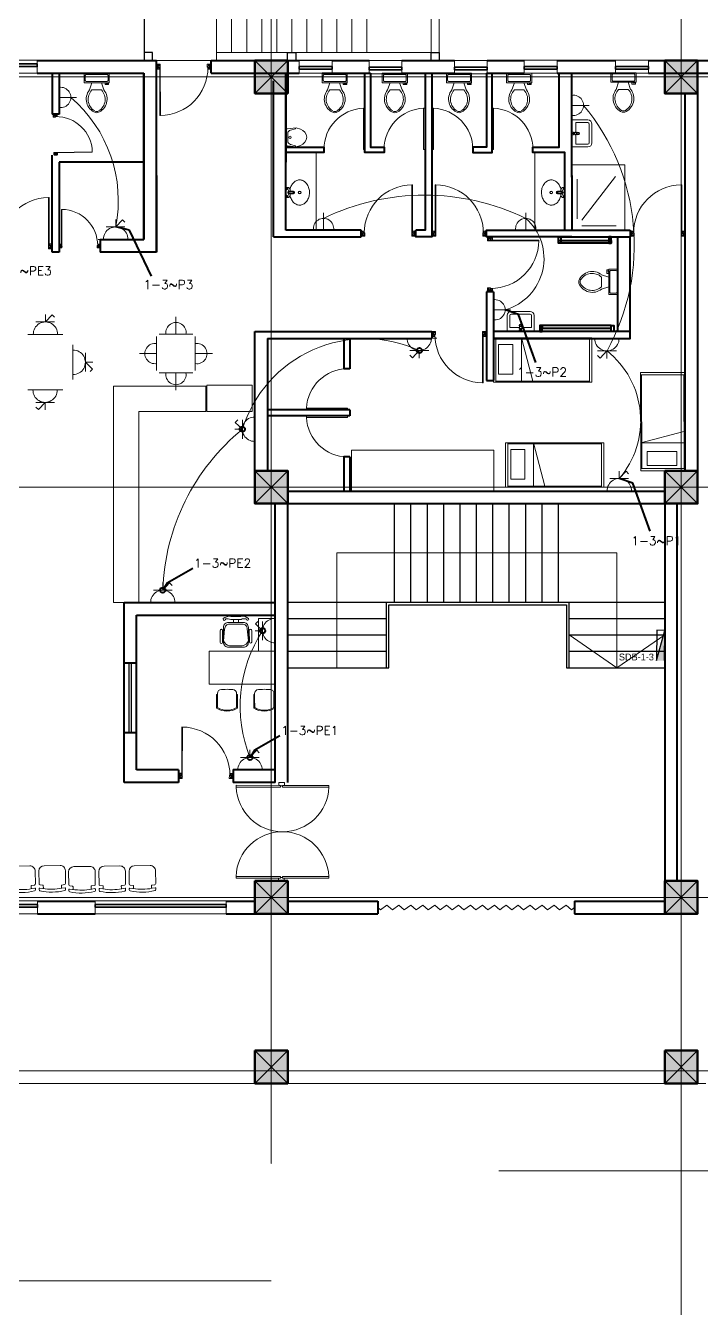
# Model space of a CAD drawing. Header units: millimetres. Extents: x 2402294 to 3337895, y 3394997 to 3969149.
# Drawn here: x 2517565 to 2529930, y 3821132 to 3844585 of the extents above; entities that cross this region are included whole.
import ezdxf

# ---------------------------------------------------------------- set-up
doc = ezdxf.new("R2010")
doc.units = ezdxf.units.MM
doc.header["$MEASUREMENT"] = 0
doc.linetypes.add('CENTER', pattern=[2, 1.25, -0.25, 0.25, -0.25])
doc.linetypes.add('DASHED', pattern=[0.75, 0.5, -0.25])
for name, color, linetype, lineweight in [('0newfurnture', 30, 'Continuous', 15), ('4 DB BOXES', 3, 'Continuous', 25), ('5 A power', 220, 'Continuous', 9), ('5 DB BOXES', 3, 'Continuous', 25), ('centreline', 52, 'CENTER', 5), ('Column-0.5', 14, 'Continuous', 50), ('Dimension- 0.15', 114, 'Continuous', 15), ('Dimension-137.5', 86, 'Continuous', 13), ('door', 41, 'Continuous', 5), ('Door Opening-0.09', 253, 'Continuous', 9), ('Frame-0.3', 24, 'Continuous', 30), ('furniture', 34, 'Continuous', 15), ('Furniture Hospital-0.09', 44, 'Continuous', 9), ('Hatch', 9, 'Continuous', 9), ('hidden lines', 205, 'DASHED', 5), ('Metal  workt-0.2', 13, 'Continuous', 20), ('Power Sockets City supply', 141, 'Continuous', 13), ('Sill Level', 140, 'Continuous', 20), ('stairs', 6, 'Continuous', 25), ('WALL 0.2', 7, 'Continuous', 20), ('wall 0.4', 7, 'Continuous', 40), ('Wall-0.5', 7, 'Continuous', 50), ('WINDOW', 152, 'Continuous', 30), ('Windows Plan', 152, 'Continuous', 35)]:
    doc.layers.add(name, color=color, linetype=linetype, lineweight=lineweight)
for name, color, linetype in [('power socket Generator', 210, 'CENTER'), ('wire powered ups', 3, 'Continuous'), ('Wires', 1, 'Continuous')]:
    doc.layers.add(name, color=color, linetype=linetype)
doc.styles.add('arial.', font='arial.ttf')
doc.styles.add('romans', font='romans.shx')
doc.styles.get("Standard").update_dxf_attribs({"font": 'arial.ttf'})
doc.linetypes.add('ZIGZAG', pattern='A,0.0001,-0.2,[131,ltypeshp.shx,S=0.2,R=0,X=-0.2,Y=0],-0.4,[131,ltypeshp.shx,S=0.2,R=180,X=0.2,Y=0],-0.2', length=0.8001)
doc.dimstyles.get("Standard").update_dxf_attribs({"dimtxt": 500, "dimasz": 100, "dimexe": 100, "dimexo": 200, "dimgap": 0.09, "dimtad": 0, "dimtoh": 1, "dimdec": 0, "dimzin": 0, "dimdsep": 46, "dimtxsty": 'Standard', "dimblk": 'DOT', "dimcen": 0, "dimclrd": 256, "dimclre": 256, "dimclrt": 256, "dimadec": 0, "dimazin": 0, "dimtfac": 1, "dimtdec": 0, "dimtofl": 0, "dimtmove": 0, "dimatfit": 3, "dimfxl": 1, "dimtolj": 1, "dimtzin": 0, "dimlwd": -1, "dimlwe": -1, "dimarcsym": 1})

# ---------------------------------------------------------------- blocks, each defined once
blk = doc.blocks.new('2ft column')
at = {"layer": 'Hatch', "ltscale": 5}
h = blk.add_hatch(color=256, dxfattribs=at)
h.dxf.hatch_style = 1
h.paths.add_polyline_path([(2207385, 4176559), (2207985, 4176559), (2207985, 4175959), (2207385, 4175959)])
at = {"layer": 'Column-0.5', "ltscale": 5}
blk.add_lwpolyline([(2207385, 4176559), (2207985, 4176559), (2207985, 4175959), (2207385, 4175959)], close=True, dxfattribs=at)
at = {"layer": 'Defpoints', "ltscale": 5}
for points in [[(2207985, 4176559), (2207385, 4175959)], [(2207985, 4175959), (2207385, 4176559)]]:
    blk.add_lwpolyline(points, dxfattribs=at)
blk = doc.blocks.new('main grid')
at = {"layer": 'centreline', "ltscale": 5}
for p, q in [((2533911, 4018930), (2533911, 3991299)), ((2541411, 4018930), (2541411, 3976624)), ((2559988, 4011172), (2515645, 4011172)), ((2559988, 4003672), (2515645, 4003672)), ((2559388, 3996172), (2515045, 3996172)), ((2559988, 3996172), (2515645, 3996172)), ((2559988, 3991172), (2538074, 3991172)), ((2533911, 3989164), (2515100, 3989164))]:
    blk.add_line(p, q, dxfattribs=at)
at = {"layer": 'Hatch'}
for p in [(326226, -165087), (333726, -165087), (326226, -172587), (333726, -172587), (326226, -180087), (333726, -180087), (326226, -183187), (333726, -183187)]:
    blk.add_blockref('2ft column', p, dxfattribs=at)
blk = doc.blocks.new('sems')
at = {"layer": 'Dimension- 0.15', "ltscale": 5}
h = blk.add_hatch(dxfattribs=at)
h.set_pattern_fill('ANSI31', color=256, scale=25.555556)
h.set_pattern_definition([(45, (55035.0093, 4945698.8337), (-2.258813329, 2.258813329), [])])
h.paths.add_polyline_path([(2173550, 4150430), (2173550, 4150489), (2173491, 4150489, 0.414214)])
h.paths.add_polyline_path([(2173550, 4150430, 0.414214), (2173609, 4150489), (2173550, 4150489)])
h.paths.add_polyline_path([(2173550, 4150489), (2173609, 4150489, 0.414214), (2173550, 4150548)])
h.paths.add_polyline_path([(2173491, 4150489), (2173550, 4150489), (2173550, 4150548, 0.414214)])
for p, q in [((2174664, 4150546), (2174664, 4150431)), ((2174894, 4150489), (2174664, 4150546)), ((2174664, 4150431), (2174894, 4150489))]:
    blk.add_line(p, q, dxfattribs=at)
blk.add_lwpolyline([(2174664, 4150489), (2173550, 4150489)], dxfattribs=at)
blk.add_circle((2173550, 4150489), 59.1, dxfattribs=at)
blk.add_solid([(2174664, 4150546), (2174894, 4150489), (2174664, 4150431)], dxfattribs=at)
at = {"layer": 'Dimension-137.5', "ltscale": 5}
blk.add_line((2174664, 4150489), (2174894, 4150489), dxfattribs=at)
at = {"layer": 'Frame-0.3'}
for points in [[(2174450, 4151281), (2174450, 4151131), (2174600, 4151131), (2174600, 4151281)], [(2177075, 4151281), (2177075, 4151131), (2177225, 4151131), (2177225, 4151281)], [(2179700, 4151281), (2179700, 4151131), (2179850, 4151131), (2179850, 4151281)], [(2174450, 4148681), (2174450, 4148531), (2174600, 4148531), (2174600, 4148681)], [(2177075, 4148531), (2177075, 4148681), (2177225, 4148681), (2177225, 4148531)], [(2179700, 4148531), (2179700, 4148681), (2179850, 4148681), (2179850, 4148531)]]:
    blk.add_lwpolyline(points, close=True, dxfattribs=at)
at = {"layer": 'Metal  workt-0.2', "ltscale": 5}
for p, q in [((2174600, 4151281), (2179700, 4151281)), ((2175775, 4151131), (2175775, 4149956)), ((2176050, 4151131), (2176050, 4149956)), ((2176325, 4151131), (2176325, 4149956)), ((2176600, 4151131), (2176600, 4149956)), ((2176875, 4151131), (2176875, 4149956)), ((2177150, 4151131), (2177150, 4149956)), ((2177425, 4151131), (2177425, 4149956)), ((2177700, 4151131), (2177700, 4149956)), ((2177975, 4151131), (2177975, 4149956)), ((2178250, 4151131), (2178250, 4149956)), ((2178525, 4151131), (2178525, 4149956)), ((2179700, 4148681), (2179700, 4151131)), ((2175775, 4149856), (2175775, 4148681)), ((2176050, 4149856), (2176050, 4148681)), ((2176325, 4149856), (2176325, 4148681)), ((2176600, 4149856), (2176600, 4148681)), ((2176875, 4149856), (2176875, 4148681)), ((2177150, 4149856), (2177150, 4148681)), ((2177425, 4149856), (2177425, 4148681)), ((2177700, 4149856), (2177700, 4148681)), ((2177975, 4149856), (2177975, 4148681)), ((2178250, 4149856), (2178250, 4148681)), ((2178525, 4149856), (2178525, 4148681)), ((2175775, 4148531), (2174600, 4148531))]:
    blk.add_line(p, q, dxfattribs=at)
at = {"layer": 'Metal  workt-0.2'}
for points in [[(2177075, 4148531), (2179850, 4148531), (2179850, 4151131), (2174450, 4151131), (2174450, 4148531), (2174600, 4148531)], [(2179700, 4151131), (2174600, 4151131)], [(2174450, 4149851), (2173550, 4149847)], [(2179700, 4148681), (2175775, 4148681), (2175775, 4148531), (2176745, 4148531)]]:
    blk.add_lwpolyline(points, dxfattribs=at)
for points in [[(2175775, 4149956), (2175775, 4149856), (2178525, 4149856), (2178525, 4149956)], [(2175825, 4149906), (2175825, 4149906), (2178475, 4149906), (2178475, 4149906)]]:
    blk.add_lwpolyline(points, close=True, dxfattribs=at)
at = {"layer": 'stairs', "ltscale": 5}
for p, q in [((2173850, 4151131), (2173850, 4149848)), ((2174150, 4151131), (2174150, 4149849)), ((2174450, 4151281), (2174450, 4148531))]:
    blk.add_line(p, q, dxfattribs=at)
for points in [[(2173550, 4149847), (2173550, 4151131)], [(2174450, 4151131), (2173550, 4151131)]]:
    blk.add_lwpolyline(points, dxfattribs=at)
blk = doc.blocks.new('MAIN DOOR')
at = {"layer": 'door', "ltscale": 1000}
for points in [[(2313.47, 188.53), (2347.4, 188.53), (2347.4, 187.28), (2313.47, 187.28)], [(2381.32, 188.53), (2348.88, 188.53), (2348.88, 187.28), (2381.32, 187.28)]]:
    blk.add_lwpolyline(points, close=True, dxfattribs=at)
for points in [[(2346.08, 190.6), (2346.08, 188.53)], [(2348.88, 188.12), (2347.4, 188.12), (2347.4, 188.53), (2346.08, 188.53), (2346.08, 190.6), (2350.2, 190.6)], [(2347.4, 188.12), (2348.88, 188.12), (2348.88, 188.53), (2350.2, 188.53), (2350.2, 190.6), (2346.08, 190.6)], [(2350.2, 190.6), (2350.2, 188.53)], [(2313.41, 120.66), (2347.33, 120.66), (2347.33, 121.91), (2313.41, 121.91), (2313.41, 120.66)], [(2348.82, 121.07), (2347.33, 121.07), (2347.33, 120.66), (2346.01, 120.66), (2346.01, 118.6), (2350.14, 118.6)], [(2347.33, 121.07), (2348.82, 121.07), (2348.82, 120.66), (2350.14, 120.66), (2350.14, 118.6), (2346.01, 118.6)], [(2346.01, 118.6), (2346.01, 120.66)], [(2381.26, 120.66), (2348.82, 120.66), (2348.82, 121.91), (2381.26, 121.91), (2381.26, 120.66)], [(2350.14, 118.6), (2350.14, 120.66)]]:
    blk.add_lwpolyline(points, dxfattribs=at)
at = {"layer": 'Door Opening-0.09', "ltscale": 1000}
for centre, radius, start, end in [((2347.4, 188.53), 33.94, 182.11678, 357.88255), ((2347.33, 120.66), 33.95, 2.11669, 177.88264)]:
    blk.add_arc(centre, radius, start, end, dxfattribs=at)
at = {"layer": 'WINDOW', "ltscale": 5}
blk.add_line((2350.14, 190.6), (2350.14, 190.6), dxfattribs=at)
blk = doc.blocks.new('Toilet - top')
at = {"layer": 'Furniture Hospital-0.09'}
for p, q in [((-10, -8.5), (-8, -8.5)), ((-10, -9.5), (-10, -8.5)), ((-7, -9.5), (-10, -9.5)), ((-8, -8.5), (-8, -8)), ((-7, -8), (-7, -9.5)), ((-4, -8), (-6, -14)), ((4, -8), (6, -14)), ((9.5, -6), (9.5, -2)), ((4, -14), (-4, -14))]:
    blk.add_line(p, q, dxfattribs=at)
blk.add_lwpolyline([(10.5, -8), (10.5, 0), (-10.5, 0), (-10.5, -8)], close=True, dxfattribs=at)
for points in [[(-9.5, -2), (-9.5, -6)], [(8.5, -1), (-8.5, -1)], [(-8.5, -7), (8.5, -7)]]:
    blk.add_lwpolyline(points, dxfattribs=at)
for centre, radius, start, end in [((-8.6, -1.9), 0.884, 81.8699, 188.1301), ((-8.6, -6.1), 0.884, 171.8699, 278.1301), ((8.6, -1.9), 0.884, 351.8699, 98.1301), ((8.6, -6.1), 0.884, 261.8699, 8.1301), ((3.5, -21.6), 12.2, 141.4691, 247.9714), ((4.2, -21.8), 11.3, 136.3677, 238.9468), ((-3.5, -21.6), 12.2, 292.0284, 38.5307), ((-4.2, -21.8), 11.3, 301.053, 43.6321), ((0, -27.9), 4, 245.7318, 294.2682), ((0, -29), 4, 254.8605, 285.1395)]:
    blk.add_arc(centre, radius, start, end, dxfattribs=at)
blk = doc.blocks.new('26 door')
at = {"layer": 'door'}
blk.add_line((42654.7, -717.83), (42654.7, -716.68), dxfattribs=at)
at = {"layer": 'door', "ltscale": 5}
blk.add_lwpolyline([(42654.7, -716.68), (42684.73, -716.68), (42684.73, -717.83), (42654.7, -717.83)], dxfattribs=at)
at = {"layer": 'Door Opening-0.09'}
blk.add_arc((42654.79, -717.79), 29.96, 2.13581, 90.17937, dxfattribs=at)
blk = doc.blocks.new('TIA UR Plan-flat-1')
at = {"layer": 'Furniture Hospital-0.09'}
for points in [[(-186, 175), (-265, 150, 0.270578), (-380, 0, 0.556713)], [(-186, -175), (-265, -150, -0.270578), (-380, 0, -0.556713)], [(0, 0), (0, 132, 0.414214), (-25, 157), (-186, 175)], [(0, 0), (0, -132, -0.414214), (-25, -157), (-186, -175)], [(-174, 175), (-174, 154), (-81, 130, -0.321575), (-32, 71), (-32, 0)], [(-174, -175), (-174, -154), (-81, -130, 0.321575), (-32, -71), (-32, 0)]]:
    blk.add_lwpolyline(points, format="xyb", dxfattribs=at)
blk.add_circle((-75, 0), 20, dxfattribs=at)
blk = doc.blocks.new('SHOWERPLAN')
for p, q in [((20, 60), (25, 60)), ((30, 83), (35, 83)), ((30, 67), (35, 67)), ((35, 90), (53, 90)), ((80, 22), (135, 22)), ((20, -60), (25, -60)), ((30, -67), (35, -67)), ((30, -83), (35, -83)), ((35, -90), (53, -90)), ((80, -22), (135, -22))]:
    blk.add_line(p, q)
for points in [[(0, 105, -0.222859), (20, 90), (20, 60, -0.222859), (0, 45)], [(139, -4), (139, 3, 0.373826), (136, 7), (73, 15, 1.867218), (73, -16), (136, -7, 0.373826)], [(0, -105, 0.222859), (20, -90), (20, -60, 0.222859), (0, -45)]]:
    blk.add_lwpolyline(points, format="xyb", close=True)
for points in [[(20, 90), (25, 90), (25, 60), (20, 60)], [(25, 85), (30, 85), (30, 65), (25, 65)], [(30, 90), (35, 90), (35, 60), (30, 60)], [(20, -90), (25, -90), (25, -60), (20, -60)], [(25, -85), (30, -85), (30, -65), (25, -65)], [(30, -90), (35, -90), (35, -60), (30, -60)]]:
    blk.add_lwpolyline(points, close=True)
blk.add_lwpolyline([(51, 18, 0.461601), (47, -15)], format="xyb")
for centre, radius, start, end in [((-15, 21), 63.3, 355.2879, 37.6983), ((45, 0), 10.4, 100.0344, 259.4939), ((60, 2), 18.8, 46.4506, 153.7796), ((-43, 13), 124, 4.2141, 38.3676), ((136, 0), 22.4, 265.9494, 94.0506), ((133, 0), 22.5, 0.4708, 87.1339), ((133, 0), 22.5, 272.8655, 359.6459), ((-15, -21), 63.3, 322.3017, 4.7121), ((60, -2), 18.8, 206.2204, 313.5494), ((-43, -13), 124, 321.6324, 355.7859)]:
    blk.add_arc(centre, radius, start, end)
blk = doc.blocks.new('basi')
at = {"layer": 'Furniture Hospital-0.09'}
for radius in [25, 20]:
    blk.add_circle((0, 0), radius, dxfattribs=at)
blk.add_open_spline([(0, 230), (7, 230), (13, 230), (30, 227), (41, 224), (61, 217), (71, 212), (90, 200), (99, 192), (116, 176), (124, 167), (139, 146), (146, 136), (157, 112), (162, 100), (171, 74), (174, 61), (178, 34), (180, 20), (180, -7), (180, -21), (176, -49), (174, -62), (167, -88), (162, -101), (151, -125), (145, -136), (131, -158), (124, -167), (107, -185), (99, -193), (80, -206), (70, -212), (50, -221), (40, -225), (19, -229), (8, -230), (-13, -230), (-23, -228), (-44, -223), (-54, -220), (-74, -210), (-84, -204), (-102, -190), (-111, -182), (-127, -163), (-134, -153), (-148, -132), (-154, -120), (-164, -96), (-168, -83), (-175, -57), (-177, -43), (-180, -16), (-180, -2), (-179, 26), (-178, 40), (-173, 67), (-169, 80), (-160, 105), (-155, 117), (-143, 140), (-136, 151), (-121, 171), (-113, 179), (-96, 195), (-86, 202), (-67, 214), (-57, 219), (-36, 226), (-26, 228), (-10, 230), (-5, 230), (0, 230)], degree=3, knots=[0, 0, 0, 0, 0.111441, 0.111441, 0.290409, 0.290409, 0.469378, 0.469378, 0.648346, 0.648346, 0.827315, 0.827315, 1.006283, 1.006283, 1.185252, 1.185252, 1.36422, 1.36422, 1.543189, 1.543189, 1.722157, 1.722157, 1.901126, 1.901126, 2.080094, 2.080094, 2.259063, 2.259063, 2.438031, 2.438031, 2.617, 2.617, 2.795968, 2.795968, 2.974937, 2.974937, 3.153905, 3.153905, 3.332874, 3.332874, 3.511842, 3.511842, 3.690811, 3.690811, 3.869779, 3.869779, 4.048748, 4.048748, 4.227716, 4.227716, 4.406684, 4.406684, 4.585653, 4.585653, 4.764621, 4.764621, 4.94359, 4.94359, 5.122558, 5.122558, 5.301527, 5.301527, 5.480495, 5.480495, 5.659464, 5.659464, 5.838432, 5.838432, 6.017401, 6.017401, 6.196369, 6.196369, 6.283185, 6.283185, 6.283185, 6.283185], dxfattribs=at)
at = {"layer": 'Furniture Hospital-0.09', "xscale": 0.9999980001467896, "yscale": 0.9999980001467896, "zscale": 25.4, "rotation": 0.008803277706400013}
blk.add_blockref('SHOWERPLAN', (-250, 0), dxfattribs=at)
blk = doc.blocks.new('d1')
at = {"layer": 'door'}
for p, q in [((2442.75, 10745.72), (2408.32, 10745.72)), ((2442.75, 10746.15), (2408.33, 10746.15)), ((2408.33, 10746.15), (2408.33, 10745.72))]:
    blk.add_line(p, q, dxfattribs=at)
at = {"layer": 'door', "ltscale": 80}
for points in [[(2445, 10779.7), (2445, 10781.99), (2444.56, 10781.99), (2444.56, 10782.43), (2441.8, 10782.43), (2441.8, 10781.99), (2441.36, 10781.99), (2441.36, 10780.14), (2442.75, 10780.14), (2442.75, 10779.7)], [(2445, 10746.15), (2445, 10743.87), (2444.56, 10743.87), (2444.56, 10743.43), (2441.8, 10743.43), (2441.8, 10743.87), (2441.36, 10743.87), (2441.36, 10745.72), (2442.75, 10745.72), (2442.75, 10746.15)]]:
    blk.add_lwpolyline(points, close=True, dxfattribs=at)
at = {"layer": 'Door Opening-0.09', "ltscale": 80}
blk.add_arc((2442.75, 10745.72), 34.42, 90, 179.27403, dxfattribs=at)
at = {"layer": 'hidden lines'}
for centre, radius, start, end in [((2441.64, 10791.37), 9.82, 268.39858, 287.31577), ((2441.38, 10784.76), 4.22, 269.78991, 318.96751), ((2444.33, 10781.34), 2.81, 166.46517, 205.18019), ((2445.01, 10781.68), 2.48, 162.46714, 233.24176), ((2441.57, 10782.05), 3, 308.46813, 358.9527), ((2445.46, 10782.07), 1.81, 168.64751, 255.23191), ((2441.64, 10734.49), 9.82, 72.68423, 91.60142), ((2441.38, 10741.1), 4.22, 41.03249, 90.21009), ((2444.33, 10744.52), 2.81, 154.81981, 193.53483), ((2445.01, 10744.18), 2.48, 126.75824, 197.53286), ((2441.57, 10743.81), 3, 1.0473, 51.53187), ((2445.46, 10743.79), 1.81, 104.76809, 191.35249)]:
    blk.add_arc(centre, radius, start, end, dxfattribs=at)
blk = doc.blocks.new('BCHAIR')
at = {"layer": 'Furniture Hospital-0.09'}
for p, q in [((-0.15, 0), (0.15, 0)), ((-0.25, -0.1), (-0.25, -0.342)), ((0.25, -0.1), (0.25, -0.342)), ((-0.25, -0.431), (-0.25, -0.454)), ((-0.239, -0.421), (-0.181, -0.429)), ((-0.179, -0.369), (-0.232, -0.362)), ((-0.17, -0.379), (-0.17, -0.419)), ((0.17, -0.379), (0.17, -0.419)), ((0.179, -0.369), (0.232, -0.362)), ((0.239, -0.421), (0.181, -0.429)), ((0.25, -0.431), (0.25, -0.454))]:
    blk.add_line(p, q, dxfattribs=at)
for centre, radius, start, end in [((-0.15, -0.1), 0.1, 90, 180), ((0.15, -0.1), 0.1, 360, 90), ((-0.23, -0.342), 0.02, 180, 262.875), ((-0.24, -0.431), 0.01, 82.875, 180), ((-0.23, -0.454), 0.02, 180, 257.4986), ((0, 0.583), 1.083, 257.4986, 282.5014), ((-0.18, -0.419), 0.01, 262.875, 0), ((0, 0.594), 1.039, 259.9886, 280.0345), ((-0.18, -0.379), 0.01, 0, 82.875), ((0.18, -0.379), 0.01, 97.125, 180), ((0.18, -0.419), 0.01, 180, 277.125), ((0.23, -0.342), 0.02, 277.125, 360), ((0.23, -0.454), 0.02, 282.5014, 0), ((0.24, -0.431), 0.01, 0, 97.125)]:
    blk.add_arc(centre, radius, start, end, dxfattribs=at)
blk = doc.blocks.new('IP1')
at = {"layer": 'WALL 0.2', "ltscale": 5}
for points in [[(2535111, 3946693), (2535111, 3948793), (2539161, 3948793)], [(2539161, 3948793), (2540236, 3948793), (2540236, 3946693)], [(2539361, 3947293), (2540236, 3946693), (2541111, 3947293)]]:
    blk.add_lwpolyline(points, dxfattribs=at)
blk = doc.blocks.new('BED')
at = {"layer": 'Furniture Hospital-0.09'}
for p, q in [((-2.12, 0.475), (-2.12, -0.475)), ((-2.12, -0.475), (-2.12, 0.475)), ((-0.008, 0.475), (-2.12, 0.475)), ((-2.07, 0.475), (-2.07, -0.475)), ((-0.058, 0.455), (-2.07, 0.455)), ((-0.855, -0.455), (-0.61, 0.475)), ((-0.61, 0.475), (-0.61, -0.455)), ((-0.425, 0.336), (-0.426, -0.303)), ((-0.425, 0.336), (-0.121, 0.336)), ((-0.121, -0.303), (-0.121, 0.336)), ((-0.058, -0.475), (-0.058, 0.475)), ((-0.008, -0.475), (-0.008, 0.475)), ((-2.12, -0.475), (-0.008, -0.475)), ((-2.07, -0.455), (-0.058, -0.455)), ((-0.426, -0.303), (-0.121, -0.303))]:
    blk.add_line(p, q, dxfattribs=at)
blk = doc.blocks.new('TAP')
at = {"layer": 'Furniture Hospital-0.09', "linetype": 'Continuous'}
for p, q in [((0, 38), (0, -38)), ((5, 38), (0, 38)), ((5, 38), (5, -38)), ((30, 25), (5, 25)), ((30, 0), (5, 0)), ((30, 25), (30, -25)), ((56, 16), (30, 16)), ((51, 7), (48, 8)), ((59, 19), (57, 22)), ((73, 24), (73, 27)), ((88, 20), (89, 22)), ((97, 15), (125, 12)), ((97, 8), (100, 9)), ((5, -38), (0, -38)), ((30, -25), (5, -25)), ((56, -16), (30, -16)), ((51, -8), (48, -9)), ((60, -20), (58, -22)), ((74, -24), (74, -27)), ((88, -19), (90, -22)), ((97, -7), (100, -8)), ((97, -15), (125, -12))]:
    blk.add_line(p, q, dxfattribs=at)
for radius in [21.2, 19.7]:
    blk.add_circle((74, 0), radius, dxfattribs=at)
for centre, radius, start, end in [((74, 0), 27.2, 163.0512, 199.0512), ((74, 0), 24.2, 127.0512, 163.0512), ((74, 0), 27.2, 91.0512, 127.0512), ((74, 0), 24.2, 55.0512, 91.0512), ((74, 0), 27.2, 19.0512, 55.0512), ((74, 0), 24.2, 343.0512, 19.0512), ((95, 0), 32.6, 337.45, 22.55), ((74, 0), 24.2, 199.0512, 235.0512), ((74, 0), 27.2, 235.0512, 271.0512), ((74, 0), 24.2, 271.0512, 307.0512), ((74, 0), 27.2, 307.0512, 343.0512)]:
    blk.add_arc(centre, radius, start, end, dxfattribs=at)
blk = doc.blocks.new('bazin')
at = {"layer": '0newfurnture', "ltscale": 5}
for p, q in [((2434577, 4011590), (2435069, 4011590)), ((2434577, 4011295), (2434577, 4011590)), ((2435069, 4011590), (2435069, 4011295)), ((2434626, 4011295), (2434626, 4011516)), ((2434626, 4011516), (2434799, 4011516)), ((2434847, 4011516), (2435020, 4011516)), ((2435020, 4011516), (2435020, 4011295)), ((2434996, 4011270), (2434651, 4011270)), ((2434996, 4011221), (2434651, 4011221))]:
    blk.add_line(p, q, dxfattribs=at)
blk.add_circle((2434823, 4011477), 25.6, dxfattribs=at)
for centre, radius, start, end in [((2434651, 4011295), 73.8, 180, 270), ((2434651, 4011295), 24.6, 180, 270), ((2434996, 4011295), 73.8, 270, 0), ((2434996, 4011295), 24.6, 270, 0)]:
    blk.add_arc(centre, radius, start, end, dxfattribs=at)
at = {"layer": '0newfurnture', "ltscale": 5, "xscale": 0.9842520018725999, "yscale": 0.9842520018725999, "zscale": 0.9842520018725999, "rotation": 270}
blk.add_blockref('TAP', (2434823, 4011590), dxfattribs=at)
blk = doc.blocks.new('ADHIKRIT')
at = {"layer": 'furniture'}
for p, q in [((900, 1351), (0, 1351)), ((0, 1351), (0, -450)), ((0, 741), (0, 1351)), ((900, -450), (900, 1351)), ((1187, 1121), (1153, 1121)), ((1187, 1145), (1558, 1147)), ((1187, 1145), (1187, 1121)), ((1187, 1121), (1545, 1123)), ((-245, 1046), (-569, 1047)), ((-245, 980), (-569, 981)), ((1048, 956), (1048, 1014)), ((1050, 758), (1050, 711)), ((1050, 700), (1050, 711)), ((-789, 683), (-869, 683)), ((-789, 547), (-869, 547)), ((1189, 595), (1157, 595)), ((1187, 595), (1187, 571)), ((1187, 571), (1558, 573)), ((1189, 595), (1286, 595)), ((1287, 595), (1545, 597)), ((-900, 0), (0, 0)), ((-900, -450), (-900, 0)), ((-247, 247), (-571, 248)), ((-247, 182), (-571, 182)), ((1189, 102), (1157, 102)), ((1187, 126), (1558, 124)), ((1187, 102), (1187, 126)), ((1189, 102), (1286, 101)), ((1287, 101), (1545, 100)), ((1048, -260), (1048, -318)), ((1050, -4), (1050, -14)), ((1050, -61), (1050, -14)), ((0, -450), (-900, -450)), ((0, -450), (900, -450)), ((1187, -425), (1153, -425)), ((1187, -425), (1545, -426)), ((1187, -449), (1187, -425)), ((1187, -449), (1558, -450))]:
    blk.add_line(p, q, dxfattribs=at)
for points in [[(-897, 962, 0.207066), (-957, 755), (-957, 615)], [(-885, 900, 0.214578), (-869, 755), (-869, 615)], [(-110, 614), (-109, 818, 0.414214), (-246, 955), (-655, 956, 0.418376), (-789, 820), (-789, 615)], [(-153, 614), (-152, 788, 0.28028), (-288, 955), (-610, 925, 0.418376), (-744, 789), (-745, 615)], [(-899, 268, -0.207066), (-958, 476), (-957, 615)], [(-886, 330, -0.214578), (-870, 475), (-869, 615)], [(-110, 614), (-110, 409, -0.414214), (-247, 273), (-656, 274, -0.418376), (-790, 410), (-789, 615)], [(-153, 614), (-153, 440, -0.28028), (-290, 273), (-612, 304, -0.418376), (-745, 441), (-745, 615)]]:
    blk.add_lwpolyline(points, format="xyb", dxfattribs=at)
for centre, radius, start, end in [((1154, 1015), 106, 90.3083, 180.3083), ((1203, 1157), 39.5, 294.3355, 296.5711), ((1099, 860), 518, 329.4756, 30.5244), ((1099, 860), 542, 328.0257, 31.9845), ((-881, 933), 33.3, 262.3354, 120.0474), ((-569, 1014), 32.9, 89.8702, 269.8702), ((-245, 1013), 32.9, 269.8702, 89.8702), ((1753, 864), 711, 172.5908, 188.6233), ((1157, 701), 106, 180.3083, 270.3083), ((-882, 297), 33.3, 239.693, 97.4051), ((-571, 215), 32.9, 89.8702, 269.8702), ((-253, 214), 33.4, 280.4483, 79.5122), ((1157, -4), 106, 89.6917, 179.6917), ((1099, -163), 518, 329.4756, 30.5244), ((1099, -163), 542, 328.0155, 31.9743), ((1753, -168), 711, 171.3767, 187.4092), ((1154, -319), 106, 179.6917, 269.6917), ((1203, -461), 39.5, 63.4289, 65.6645)]:
    blk.add_arc(centre, radius, start, end, dxfattribs=at)
blk = doc.blocks.new('w1')
at = {"layer": 'Sill Level'}
blk.add_lwpolyline([(2460641, 3827503), (2460641, 3825103), (2460401, 3825103), (2460401, 3827503)], close=True, dxfattribs=at)
at = {"layer": 'Windows Plan'}
blk.add_lwpolyline([(2460521, 3825103), (2460521, 3827503), (2460473, 3827503), (2460473, 3825103)], close=True, dxfattribs=at)
blk = doc.blocks.new('v2')
at = {"layer": 'Sill Level'}
blk.add_lwpolyline([(2448277, 3818910), (2448877, 3818910), (2448877, 3818670), (2448277, 3818670)], close=True, dxfattribs=at)
at = {"layer": 'Windows Plan'}
blk.add_lwpolyline([(2448877, 3818790), (2448277, 3818790), (2448277, 3818743), (2448877, 3818743)], close=True, dxfattribs=at)
blk = doc.blocks.new('15A N soc')
at = {"layer": 'Power Sockets City supply', "color": 244, "lineweight": 13, "true_color": 0x991b1e}
for p, q in [((52222.5612, 99516.2064), (52222.5611, 99516.2603)), ((52222.5612, 99516.2064), (52222.6099, 99516.2585)), ((52222.6099, 99516.2585), (52222.6282, 99516.2401)), ((52222.6282, 99516.2064), (52222.4926, 99516.2064)), ((52222.4338, 99516.1156), (52222.6863, 99516.1156))]:
    blk.add_line(p, q, dxfattribs=at)
blk.add_arc((52222.5612, 99516.1182), 0.0881, 358.32, 181.68, dxfattribs=at)
blk = doc.blocks.new('5A soc')
at = {"layer": '5 A power', "lineweight": 18}
for p, q in [((895571.9, -137969.1), (895571.9, -137872.1)), ((895476.6, -137969.1), (895667.1, -137969.1))]:
    blk.add_line(p, q, dxfattribs=at)
blk.add_arc((895571.9, -137960.1), 57.1, 350.91221, 189.08779, dxfattribs=at)
blk = doc.blocks.new('FDB')
at = {"layer": '4 DB BOXES'}
blk.add_hatch(color=256, dxfattribs=at).paths.add_polyline_path([(-65075.48, -197982.42), (-65075.48, -197977), (-65095.76, -197982.42)])
for p, q in [((-65095.76, -197982.42), (-65095.76, -197977)), ((-65095.76, -197977), (-65075.48, -197977)), ((-65075.48, -197977), (-65095.76, -197982.42)), ((-65075.48, -197982.42), (-65095.76, -197982.42))]:
    blk.add_line(p, q, dxfattribs=at)
blk = doc.blocks.new('_Dot')
at = {"color": 0, "linetype": 'ByBlock', "lineweight": -2}
blk.add_line((-0.5, 0), (-1, 0), dxfattribs=at)
at = {"color": 0, "linetype": 'ByBlock', "lineweight": -3, "const_width": 0.5}
blk.add_lwpolyline([(-0.25, 0, 1), (0.25, 0, 1)], format="xyb", close=True, dxfattribs=at)

msp = doc.modelspace()

# ---------------------------------------------------------------- linework, layer by layer
at = {"layer": 'Furniture Hospital-0.09'}
for p, q in [((2527657.1, 3841779.1), (2527657.1, 3841054.9)), ((2527741, 3841028.2), (2528359, 3841828.6)), ((2527741, 3840925.3), (2528370.5, 3840925.3)), ((2520859.8, 3837991.2), (2519173.6, 3837991.2)), ((2519173.6, 3837991.2), (2519173.6, 3834035.7)), ((2520859.8, 3837531.2), (2520859.8, 3837991.2)), ((2520859.8, 3837531.2), (2519633.6, 3837531.2)), ((2519633.6, 3837531.2), (2519633.6, 3834035.7)), ((2519173.6, 3834035.7), (2521759.8, 3834035.7))]:
    msp.add_line(p, q, dxfattribs=at)
for points in [[(2522328.8, 3840846.2), (2522328.8, 3842266.2), (2522878.8, 3842266.2), (2522878.8, 3840846.2), (2522328.8, 3840846.2)], [(2527433.8, 3840846.2), (2527433.8, 3842266.2), (2526883.8, 3842266.2), (2526883.8, 3840846.2), (2527433.8, 3840846.2)]]:
    msp.add_lwpolyline(points, dxfattribs=at)
for points in [[(2527558.8, 3840846.2), (2528532, 3840846.2), (2528532, 3842039.3), (2527558.8, 3842039.3)], [(2520879.2, 3837531.2), (2521712.8, 3837531.2), (2521712.8, 3838011.7), (2520879.2, 3838011.7)], [(2523525.5, 3836076.2), (2526134.5, 3836076.2), (2526134.5, 3836825.4), (2523525.5, 3836825.4)]]:
    msp.add_lwpolyline(points, close=True, dxfattribs=at)
at = {"layer": 'stairs', "ltscale": 5}
for points in [[(2524309.8, 3835846.2), (2524309.8, 3834046.2)], [(2524609.8, 3835846.2), (2524609.8, 3834046.2)], [(2524909.8, 3835846.2), (2524909.8, 3834046.2)], [(2525209.8, 3835846.2), (2525209.8, 3834046.2)], [(2525509.8, 3835846.2), (2525509.8, 3834046.2)], [(2525809.8, 3835846.2), (2525809.8, 3834046.2)], [(2526109.8, 3835846.2), (2526109.8, 3834046.2)], [(2526409.8, 3835846.2), (2526409.8, 3834046.2)], [(2526709.8, 3835846.2), (2526709.8, 3834046.2)], [(2527009.8, 3835846.2), (2527009.8, 3834046.2)], [(2527309.8, 3835846.2), (2527309.8, 3834046.2)], [(2522359.8, 3834046.2), (2529259.8, 3834046.2)], [(2524159.8, 3834046.2), (2524159.8, 3832846.2), (2524209.8, 3832846.2), (2524209.8, 3833996.2), (2527459.8, 3833996.2), (2527459.8, 3832846.2), (2527509.8, 3832846.2), (2527509.8, 3834046.2)], [(2522359.8, 3833746.2), (2524159.8, 3833746.2)], [(2527509.8, 3833746.2), (2529259.8, 3833746.2)], [(2522359.8, 3833446.2), (2524159.8, 3833446.2)], [(2527509.8, 3833446.2), (2529259.8, 3833446.2)], [(2522359.8, 3833146.2), (2524159.8, 3833146.2)], [(2527509.8, 3833146.2), (2529259.8, 3833146.2)], [(2522359.8, 3832846.2), (2524159.8, 3832846.2)], [(2527509.8, 3832846.2), (2529259.8, 3832846.2)]]:
    msp.add_lwpolyline(points, dxfattribs=at)
at = {"layer": 'WALL 0.2', "ltscale": 5}
for p, q in [((2514704.8, 3825476.2), (2530239.8, 3825476.2)), ((2514934.8, 3825246.2), (2530009.8, 3825246.2))]:
    msp.add_line(p, q, dxfattribs=at)
for points in [[(2519365.2, 3832930.3), (2519365.2, 3831657.9)], [(2519595.2, 3831657.9), (2519595.2, 3832930.3)]]:
    msp.add_lwpolyline(points, dxfattribs=at)
at = {"layer": 'wall 0.4', "ltscale": 5}
for p, q in [((2517778.5, 3843946.2), (2519959.8, 3843946.2)), ((2519959.8, 3843942.2), (2519959.8, 3843946.2)), ((2519959.8, 3841126.2), (2519959.8, 3843942.2)), ((2520959.8, 3843946.2), (2522571.5, 3843946.2)), ((2520959.8, 3843716.2), (2520959.8, 3843946.2)), ((2523171.5, 3843946.2), (2523849.9, 3843946.2)), ((2524449.9, 3843946.2), (2525411.6, 3843946.2)), ((2526011.6, 3843946.2), (2526690, 3843946.2)), ((2527290, 3843946.2), (2528359.5, 3843946.2)), ((2528959.5, 3843946.2), (2531724.9, 3843946.2)), ((2517778.5, 3843716.2), (2519729.8, 3843716.2)), ((2518053.1, 3843716.2), (2518053.1, 3842966.2)), ((2518178.1, 3843716.2), (2518178.1, 3842966.2)), ((2520959.8, 3843716.2), (2522571.5, 3843716.2)), ((2522328.8, 3843716.2), (2522328.8, 3842091.2)), ((2522328.8, 3840846.2), (2522328.8, 3843716.2)), ((2522990.3, 3843716.2), (2523873.8, 3843716.2)), ((2524449.9, 3843716.2), (2525411.6, 3843716.2)), ((2525998.8, 3843716.2), (2526690, 3843716.2)), ((2527290, 3843716.2), (2528359.5, 3843716.2)), ((2527558.8, 3841813.2), (2527558.8, 3843716.2)), ((2528959.5, 3843716.2), (2531724.9, 3843716.2)), ((2522098.8, 3840721.2), (2522098.8, 3843576.2)), ((2529629.8, 3843346.2), (2529629.8, 3836446.2)), ((2529859.8, 3843346.2), (2529859.8, 3836446.2)), ((2518178.1, 3842966.2), (2518053.1, 3842966.2)), ((2519729.8, 3842091.2), (2518178.1, 3842091.2)), ((2518178.1, 3842091.2), (2518178.1, 3840446.2)), ((2522328.8, 3841861.2), (2522328.8, 3841861.2)), ((2523703.8, 3840846.2), (2522328.8, 3840846.2)), ((2523703.8, 3840721.2), (2523703.8, 3840846.2)), ((2527328.8, 3840846.2), (2527558.8, 3840846.2)), ((2527328.8, 3840846.2), (2527328.8, 3840846.2)), ((2527558.8, 3840846.2), (2528629.8, 3840846.2)), ((2528629.8, 3840846.2), (2528629.8, 3840721.2)), ((2518928.1, 3840676.2), (2519729.8, 3840676.2)), ((2518928.1, 3840676.2), (2518928.1, 3840446.2)), ((2522098.8, 3840721.2), (2523703.8, 3840721.2)), ((2527328.8, 3840721.2), (2527558.8, 3840721.2)), ((2527328.8, 3840721.2), (2527433.8, 3840721.2)), ((2527558.8, 3840721.2), (2528629.8, 3840721.2)), ((2528399.9, 3838991.1), (2528399.8, 3840721.1)), ((2528629.9, 3838991.2), (2528629.8, 3840721.2)), ((2518178.1, 3840446.2), (2518053.1, 3840446.2)), ((2519959.8, 3840446.2), (2518928.1, 3840446.2)), ((2525998.8, 3839721.2), (2525998.8, 3838095.4)), ((2526123.8, 3839721.2), (2525998.8, 3839721.2)), ((2526123.8, 3839721.2), (2526123.8, 3838095.4)), ((2521759.8, 3836446.2), (2521759.8, 3838991.2)), ((2521759.8, 3838991.2), (2524998.8, 3838991.2)), ((2524998.8, 3838991.2), (2524998.8, 3838866.2)), ((2526123.8, 3838999.3), (2526123.8, 3838874.3)), ((2521989.8, 3838866.2), (2521989.8, 3836446.2)), ((2521989.8, 3838866.2), (2524998.8, 3838866.2)), ((2523389.8, 3838866.2), (2523389.8, 3838311.2)), ((2523499.8, 3838866.2), (2523499.8, 3838311.2)), ((2523499.8, 3838311.2), (2523389.8, 3838311.2)), ((2525998.8, 3838095.4), (2526123.8, 3838095.4)), ((2523499.8, 3837561.2), (2521989.8, 3837561.2)), ((2523499.8, 3837561.2), (2523499.8, 3837451.2)), ((2523499.8, 3837451.2), (2521989.8, 3837451.2)), ((2523389.8, 3836703.9), (2523389.8, 3836076.2)), ((2523499.8, 3836701.2), (2523389.8, 3836701.2)), ((2523499.8, 3836701.2), (2523499.8, 3836076.2)), ((2522359.8, 3836076.2), (2529259.8, 3836076.2)), ((2522129.8, 3830746.2), (2522129.8, 3835846.2)), ((2522359.8, 3835846.2), (2522359.8, 3830746.2)), ((2519365.2, 3834035.7), (2522129.8, 3834035.7)), ((2519365.2, 3830746.2), (2519365.2, 3834035.7)), ((2519595.2, 3833805.7), (2522129.8, 3833805.7)), ((2519595.2, 3830976.2), (2519595.2, 3833805.7)), ((2520362.5, 3830746.2), (2519365.2, 3830746.2)), ((2520362.5, 3830976.2), (2519595.2, 3830976.2)), ((2520362.5, 3830976.2), (2520362.5, 3830746.2)), ((2522129.8, 3830976.2), (2521362.5, 3830976.2)), ((2521362.5, 3830976.2), (2521362.5, 3830746.2)), ((2522129.8, 3830746.2), (2521362.5, 3830746.2)), ((2517784.8, 3828576.2), (2518834.8, 3828576.2)), ((2521234.8, 3828576.2), (2521759.8, 3828576.2)), ((2522359.8, 3828576.2), (2524009.8, 3828576.2)), ((2524009.8, 3828576.2), (2524009.8, 3828346.2)), ((2527609.8, 3828576.2), (2529259.8, 3828576.2)), ((2527609.8, 3828576.2), (2527609.8, 3828346.2)), ((2517784.8, 3828346.2), (2518834.8, 3828346.2)), ((2521234.8, 3828346.2), (2521759.8, 3828346.2))]:
    msp.add_line(p, q, dxfattribs=at)
for points in [[(2523873.8, 3843716.2), (2523873.8, 3842366.2), (2524123.8, 3842366.2), (2524123.8, 3842266.2), (2523773.8, 3842266.2), (2523773.8, 3843716.2)], [(2524873.8, 3843716.2), (2524873.8, 3840846.2), (2524703.8, 3840846.2)], [(2524998.8, 3843716.2), (2524998.8, 3840721.2), (2524703.8, 3840721.2), (2524703.8, 3840846.2)], [(2525998.8, 3843716.2), (2525998.8, 3842366.2), (2525748.8, 3842366.2), (2525748.8, 3842266.2), (2526098.8, 3842266.2), (2526098.8, 3843716.2)], [(2527558.8, 3840721.2), (2527558.8, 3840721.2), (2525998.8, 3840721.2), (2525998.8, 3840846.2), (2527433.8, 3840846.2), (2527433.8, 3842266.2), (2526848.8, 3842266.2), (2526848.8, 3842366.2), (2527328.8, 3842366.2), (2527328.8, 3843716.2)], [(2522328.8, 3842366.2), (2523023.8, 3842366.2), (2523023.8, 3842266.2), (2522328.8, 3842266.2)], [(2518053.1, 3840446.2), (2518053.1, 3842216.2)], [(2527558.8, 3841844.2), (2527558.8, 3840846.2)], [(2526123.8, 3838866.2), (2528629.9, 3838866.2), (2528629.9, 3838991.2), (2526123.8, 3838991.2)], [(2522359.8, 3835846.2), (2529259.8, 3835846.2)], [(2529259.8, 3835846.2), (2529259.8, 3828946.2)], [(2529259.8, 3835846.2), (2529259.8, 3828946.2)], [(2529489.8, 3828946.2), (2529489.8, 3835846.2)], [(2529489.8, 3828946.2), (2529489.8, 3835846.2)], [(2519595.2, 3832930.3), (2519365.2, 3832930.3)], [(2519595.2, 3831657.9), (2519365.2, 3831657.9)], [(2522359.8, 3828346.2), (2524009.8, 3828346.2)], [(2527609.8, 3828346.2), (2529259.8, 3828346.2)]]:
    msp.add_lwpolyline(points, dxfattribs=at)
for points in [[(2527356.7, 3840606.9), (2527312.6, 3840606.9), (2527312.6, 3840721.2), (2527356.7, 3840721.2)], [(2527315.8, 3840655.9), (2528278.7, 3840655.9), (2528278.7, 3840606.9), (2527315.8, 3840606.9)], [(2528237.9, 3840606.9), (2528281.9, 3840606.9), (2528281.9, 3840721.2), (2528237.9, 3840721.2)], [(2527019.6, 3839105.4), (2526975.6, 3839105.4), (2526975.6, 3838991.2), (2527019.6, 3838991.2)], [(2527019.6, 3839056.4), (2528281.2, 3839056.4), (2528281.2, 3839105.4), (2527019.6, 3839105.4)], [(2528281.2, 3839105.4), (2528325.3, 3839105.4), (2528325.3, 3838991.2), (2528281.2, 3838991.2)]]:
    msp.add_lwpolyline(points, close=True, dxfattribs=at)
at = {"layer": 'wall 0.4', "color": 3, "ltscale": 5}
for centre in [(2524769.1, 3838643.7), (2521530.8, 3837206.4), (2520074.9, 3834264.7), (2521900.8, 3833522.9), (2521670.4, 3831205.1)]:
    msp.add_circle(centre, 47.6, dxfattribs=at)
at = {"layer": 'Wall-0.5', "ltscale": 5}
for p, q in [((2519729.8, 3843716.2), (2519729.8, 3840676.2)), ((2519959.8, 3841846.2), (2519959.8, 3840446.2))]:
    msp.add_line(p, q, dxfattribs=at)
at = {"layer": 'WINDOW', "ltscale": 5}
for points in [[(2519462.4, 3831657.9), (2519462.4, 3832930.3)], [(2519503.9, 3831657.9), (2519503.9, 3832930.3)]]:
    msp.add_lwpolyline(points, dxfattribs=at)
at = {"layer": 'WINDOW', "linetype": 'ZIGZAG', "lineweight": 20, "ltscale": 0.5}
for points in [[(2524989.2, 3828461.2), (2524933.3, 3828418.8), (2524832.3, 3828503.8), (2524712.5, 3828420.8), (2524613.9, 3828503.8), (2524494.1, 3828420.8), (2524395.5, 3828503.8), (2524275.7, 3828420.8), (2524177.1, 3828503.8), (2524057.3, 3828420.8), (2524009.8, 3828460.8)], [(2526299.5, 3828461.2), (2526243.6, 3828418.8), (2526142.6, 3828503.8), (2526022.8, 3828420.8), (2525924.2, 3828503.8), (2525804.4, 3828420.8), (2525705.8, 3828503.8), (2525586, 3828420.8), (2525487.5, 3828503.8), (2525367.7, 3828420.8), (2525269.1, 3828503.8), (2525149.3, 3828420.8), (2525050.7, 3828503.8), (2524989.2, 3828461.2)], [(2527609.8, 3828461.2), (2527553.9, 3828418.8), (2527452.9, 3828503.8), (2527333.1, 3828420.8), (2527234.5, 3828503.8), (2527114.7, 3828420.8), (2527016.1, 3828503.8), (2526896.3, 3828420.8), (2526797.8, 3828503.8), (2526678, 3828420.8), (2526579.4, 3828503.8), (2526459.6, 3828420.8), (2526361, 3828503.8), (2526299.5, 3828461.2)]]:
    msp.add_lwpolyline(points, dxfattribs=at)
at = {"layer": 'Wires', "color": 2, "lineweight": 9}
for centre, radius, start, end in [((2516775.2, 3841386.5), 2485.3, 348.83182, 49.3815), ((2524715.6, 3840569.5), 3987, 331.01139, 39.91057), ((2524866.3, 3837258.7), 4228.6, 64.05584, 115.94416), ((2526077.5, 3840327.3), 973, 285.58319, 48.96204), ((2527196.6, 3837364.1), 1622.9, 319.26579, 51.67019)]:
    msp.add_arc(centre, radius, start, end, dxfattribs=at)
at = {"layer": 'Wires', "color": 5, "lineweight": 9}
for centre, radius, start, end in [((2523778.3, 3836509), 2352.6, 65.14963, 162.80714), ((2524033.1, 3834134.7), 3960.3, 129.18559, 178.11949), ((2524038.3, 3832138), 2546.9, 147.05895, 201.48586)]:
    msp.add_arc(centre, radius, start, end, dxfattribs=at)

# ---------------------------------------------------------------- block references
at = {"layer": '0newfurnture', "xscale": -1}
for p, rotation in [((6539149.1, 6277437.7), 90), ((91799.4, 7850581.4), 180)]:
    msp.add_blockref('bazin', p, dxfattribs=dict(at, rotation=rotation))
at = {"layer": '5 DB BOXES', "xscale": -27.26879209834783, "yscale": 27.26879211394649, "zscale": 27.26879210264321, "rotation": 89.5057637808463}
msp.add_blockref('FDB', (-2884590.2, 2105081.6), dxfattribs=at)
at = {"layer": 'door', "yscale": 25, "zscale": 25}
for p, xscale, rotation in [((2505828, 2775955.6), 25, 90), ((2506928, 2775955.6), 25, 90), ((2542943.2, 2775955.6), -25, 270), ((2544043.2, 2775955.6), -25, 270), ((3589823.9, 3819505.4), 25, 180)]:
    msp.add_blockref('26 door', p, dxfattribs=dict(at, xscale=xscale, rotation=rotation))
at = {"layer": 'door', "xscale": -25, "yscale": 25, "zscale": 25}
msp.add_blockref('26 door', (3589823.9, 3855507), dxfattribs=at)
at = {"layer": 'Door Opening-0.09'}
for name, p, xscale, yscale, zscale, rotation in [('d1', (2244523.7, 3781027.6), -25.64102998076803, 25.64102998076803, 25.64102998076803, 270.0333351142592), ('d1', (2567972.5, 3636286.1), -19.23076923076729, 19.23076923076723, 19.23076923076723, 0.7978814814005375), ('d1', (2800212.8, 3903268.5), -25.64102998076803, 25.64102998076803, 25.64102998076803, 89.96666488534903), ('d1', (2249489.8, 3903268.5), 25.64102998076803, 25.64102998076803, 25.64102998076803, 270.0333351146509), ('d1', (2805138.8, 3903266.8), -25.64102998076803, 25.64102998076803, 25.64102998076803, 89.96666488534903), ('d1', (2793562.1, 3903036.5), -25.64102998076803, 25.64102998076803, 25.64102998076803, 89.96666488534903), ('d1', (2311573.7, 3887539.7), 19.23076923076723, 19.23076923076723, 19.23076923076723, 270), ('d1', (2801504.2, 3776462.3), 25.64102998076803, 25.64102998076803, 25.64102998076803, 90.03333511465095), ('d1', (2244926.3, 3893673.9), 25.64102998076803, 25.64102998076803, 25.64102998076803, 269.9666648857408), ('MAIN DOOR', (2580952.7, 3833659), 25.0000182071143, 25.0000182071143, 25.0000182071143, 179.9491575826777)]:
    msp.add_blockref(name, p, dxfattribs=dict(at, xscale=xscale, yscale=yscale, zscale=zscale, rotation=rotation))
at = {"layer": 'furniture', "extrusion": (0, 0, -1), "xscale": 0.6669998082076751, "yscale": 0.6669998082076751, "zscale": -0.6669998082076751, "rotation": 270.0000000000001}
msp.add_blockref('ADHIKRIT', (-2521823.2, 3833146.1), dxfattribs=at)
at = {"layer": 'Furniture Hospital-0.09'}
for name, p, xscale, yscale, zscale, rotation in [('Toilet - top', (2518865, 3843716.2), -21.9357505720243, 21.93575057202424, 21.93575057202424, 359.9999975267988), ('Toilet - top', (2528409.1, 3839899.5), 21.93575057202424, 21.93575057202424, 21.93575057202424, 270), ('BED', (2526117.2, 3838469.6), -851.8518518849081, 851.8518518849083, 851.8518518849082, 0.07196910721486205), ('BED', (2529225.2, 3836438.5), -851.8518518849081, 851.8518518849083, 851.8518518849082, 90.07196910721487), ('BED', (2526338.5, 3836550.8), -851.8518518849081, 851.8518518849083, 851.8518518849082, 0.07196910721486205)]:
    msp.add_blockref(name, p, dxfattribs=dict(at, xscale=xscale, yscale=yscale, zscale=zscale, rotation=rotation))
at = {"layer": 'Furniture Hospital-0.09', "xscale": -21.93575057202424, "yscale": 21.93575057202424, "zscale": 21.93575057202424}
for p in [(2523220.7, 3843716.2), (2524320.7, 3843716.2), (2525495.5, 3843716.2), (2526595.5, 3843716.2), (2528503.8, 3843725.2)]:
    msp.add_blockref('Toilet - top', p, dxfattribs=at)
at = {"layer": 'Furniture Hospital-0.09', "rotation": 179.9999993660119}
msp.add_blockref('TIA UR Plan-flat-1', (2522328.8, 3842544), dxfattribs=at)
at = {"layer": 'Furniture Hospital-0.09', "extrusion": (-4.91554e-49, 5.67747e-55, -1), "zscale": -1, "rotation": 179.9912628993978}
msp.add_blockref('basi', (-2522578.8, 3841534.3), dxfattribs=at)
at = {"layer": 'Furniture Hospital-0.09', "extrusion": (4.91554e-49, 5.67747e-55, -1), "xscale": -1, "zscale": -1, "rotation": 180.0087371006022}
msp.add_blockref('basi', (-2527183.8, 3841534.3), dxfattribs=at)
at = {"layer": 'Furniture Hospital-0.09', "color": 8, "linetype": 'Continuous', "xscale": 971.1111111110954, "yscale": 971.1111111110954, "zscale": 971.1111111110954, "rotation": 0.8219194309883305}
for p in [(2517495.3, 3829220.5), (2518048.3, 3829228.4), (2518592.8, 3829211.3), (2519145.8, 3829219.2), (2519698.7, 3829227.1)]:
    msp.add_blockref('BCHAIR', p, dxfattribs=at)
at = {"layer": 'power socket Generator', "linetype": 'Continuous', "xscale": 3.253162499517202, "yscale": 3.253162499517202, "zscale": 3.253162499517202}
for p, rotation in [((2967014.1, 6756713.8), 270), ((2976394.8, 6756568.3), 270), ((2974959.8, 6752830.8), 270), ((2071126, 925148.2), 90), ((2969505, 6752029.8), 270), ((5433756.3, 3389399.5), 180)]:
    msp.add_blockref('5A soc', p, dxfattribs=dict(at, rotation=rotation))
for p in [(-390424.5, 4289682.2), (-386724.5, 4289682.2), (-393125.3, 4287778.5)]:
    msp.add_blockref('5A soc', p, dxfattribs=at)
at = {"layer": 'Power Sockets City supply', "lineweight": 0, "xscale": 2523.339306174504, "yscale": 2523.339306174504, "zscale": 2523.339306174504}
for p in [(-129256027.9, -247272250), (-129257314.2, -247273987.7), (-129246812.9, -247276850), (-129255166.4, -247278890.4), (-129253570.9, -247281950)]:
    msp.add_blockref('15A N soc', p, dxfattribs=at)
for p, rotation in [((-248594495.9, 135613670.9), 270.0000000000001), ((134300008.3, 254951798.8), 180), ((134303442.4, 254951792.3), 180), ((134293162.6, 254950852.7), 180), ((253634686, -127938034.9), 90), ((253635056, -127941718.4), 90)]:
    msp.add_blockref('15A N soc', p, dxfattribs=dict(at, rotation=rotation))
at = {"layer": 'wall 0.4'}
for name, p in [('main grid', (-11851, -167525.7)), ('sems', (345284.6, -304584.9)), ('v2', (74294.9, 25045.7)), ('v2', (75573.3, 25035.7)), ('v2', (77135, 25035.7)), ('v2', (78413.4, 25045.7)), ('v2', (80082.9, 25045.7)), ('IP1', (-11851, -113847.1))]:
    msp.add_blockref(name, p, dxfattribs=at)
at = {"layer": 'wall 0.4', "rotation": 270}
for p in [(-1309724.4, 6304357.2), (-1309718.1, 6288987.2), (-1306268.1, 6288987.2)]:
    msp.add_blockref('w1', p, dxfattribs=at)
at = {"layer": 'wall 0.4', "ltscale": 5, "xscale": 25.64102998076803, "yscale": 25.64102998076803, "zscale": 25.64102998076803, "rotation": 180.033335114651}
msp.add_blockref('d1', (2588547.4, 4116230.1), dxfattribs=at)

# ---------------------------------------------------------------- texts
at = {"layer": 'wall 0.4', "color": 5, "ltscale": 5, "style": 'romans'}
for s, p in [('1-3~PE3', (2516997.6, 3840021)), ('1-3~PE2', (2520648.1, 3834676.5)), ('1-3~PE1', (2522243.6, 3831616.9))]:
    msp.add_text(s, height=162.3, dxfattribs=at).set_placement(p)
at = {"layer": 'wire powered ups', "ltscale": 5, "insert": (2529061.3, 3832977.3), "char_height": 125, "attachment_point": 9, "rotation": 359.99923, "style": 'arial.'}
msp.add_mtext('{\\fStylus BT|b0|i0|c0|p34;SDB-1-3}', dxfattribs=at)
at = {"layer": 'Wires', "color": 2, "lineweight": 9, "style": 'romans'}
for s, p in [('1-3~P3', (2519722, 3839769.5)), ('1-3~P2', (2526559.9, 3838169.8)), ('1-3~P1', (2528649.4, 3835084.9))]:
    msp.add_text(s, height=162.3, dxfattribs=at).set_placement(p)

# ---------------------------------------------------------------- leaders
at = {"layer": 'wall 0.4', "ltscale": 5}
for points, override in [([(2519866.9, 3840001.6), (2519465.5, 3840846.2), (2519213.4, 3840905.1)], {"dimgap": 0.09, "dimtad": 0, "dimfxl": 500, "dimfxlon": 1}), ([(2526900.8, 3838426.9), (2526584, 3839306.7), (2526338.9, 3839390)], {"dimgap": 0.09, "dimtad": 0, "dimfxl": 500, "dimfxlon": 1}), ([(2528990.3, 3835342), (2528673.6, 3836221.9), (2528428.4, 3836305.1)], {"dimgap": 0.09, "dimtad": 0, "dimfxl": 500, "dimfxlon": 1}), ([(2520622.4, 3834656.9), (2520152.2, 3834391.3), (2520077, 3834264.4)], {"dimfxl": 500, "dimfxlon": 1}), ([(2522217.9, 3831597.4), (2521747.7, 3831331.7), (2521672.5, 3831204.8)], {"dimfxl": 500, "dimfxlon": 1})]:
    msp.add_leader(points, dimstyle='Standard', override=override, dxfattribs=at)

doc.saveas('drawing.dxf')
